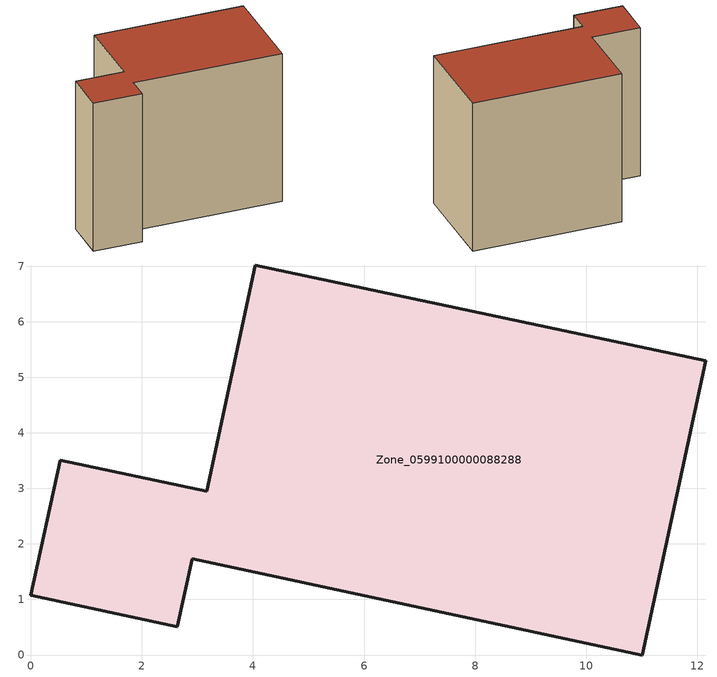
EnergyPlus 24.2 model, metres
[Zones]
Zone_0599100000088288
 floor ground (C_G): 2.91,1.73 2.64,0.51 0,1.08 0.53,3.51 3.17,2.95 4.04,7.02 12.15,5.3 11.01,0 z0
 wall outside (C_F): 3.17,2.95 0.53,3.51 0,1.08 2.64,0.51 2.91,1.73 11.01,0 12.15,5.3 4.04,7.02 3.17,2.95 z0:8.72
 roof outside (C_R): 12.15,5.3 4.04,7.02 3.17,2.95 0.53,3.51 0,1.08 2.64,0.51 2.91,1.73 11.01,0 z8.72
[BUILDING]
Pand.0599100000088288: North Axis=0; Terrain=City; Loads Convergence Tolerance Value=0.04; Temperature Convergence Tolerance Value=0.4; Solar Distribution=FullExterior; Maximum Number of Warmup Days=25; Minimum Number of Warmup Days=1
[Site:Location]
Rotterdam.The.Hague.AP_ZH_NLD Design_Conditions: Latitude=51.96; Longitude=4.45; Time Zone=1; Elevation=-4.5
[SITE:GROUNDTEMPERATURE:BUILDINGSURFACE]
18, 18, 18, 18, 18, 18, 18, 18, 18, 18, 18, 18
[MATERIAL] Thermal Absorptance=0.9; Solar Absorptance=0.7; Visible Absorptance=0.7
Name | Roughness | Thickness | Conductivity | Density | Specific Heat
G.TI.1975-1991 | MediumSmooth | 0.15 | 0.288461 | 540 | 1210
F.TI.1975-1991 | Rough | 0.3 | 0.230769 | 1920 | 840
R.TI.1975-1991 | MediumRough | 0.2 | 0.153846 | 1500 | 1000
[CONSTRUCTION]
C_G: G.TI.1975-1991
C_F: F.TI.1975-1991
C_R: R.TI.1975-1991
[ZONE]
Zone_0599100000088288: Type=1; Multiplier=1; Ceiling Height=Autocalculate; Volume=Autocalculate; Floor Area=autocalculate; Part of Total Floor Area=Yes
[ZONEINFILTRATION:DESIGNFLOWRATE]
Infil_Zone_0599100000088288: Zone or ZoneList or Space or SpaceList=Zone_0599100000088288; Schedule=AlwaysOn; Design Flow Rate Calculation Method=Flow/Area; Flow Rate per Floor Area=0.003; Constant Term Coefficient=1; Temperature Term Coefficient=0; Velocity Term Coefficient=0; Velocity Squared Term Coefficient=0
[HVACTEMPLATE:ZONE:IDEALLOADSAIRSYSTEM]
Zone_0599100000088288: Maximum Heating Supply Air Temperature=50; Minimum Cooling Supply Air Temperature=13; Maximum Heating Supply Air Humidity Ratio=0.0156; Minimum Cooling Supply Air Humidity Ratio=0.0077; Heating Limit=NoLimit; Cooling Limit=NoLimit; Dehumidification Control Type=ConstantSensibleHeatRatio; Cooling Sensible Heat Ratio=0.7; Dehumidification Setpoint=60; Humidification Control Type=None; Humidification Setpoint=30; Outdoor Air Method=None; Outdoor Air Flow Rate per Person=0.00944; Outdoor Air Flow Rate per Zone Floor Area=0; Outdoor Air Flow Rate per Zone=0; Demand Controlled Ventilation Type=None; Outdoor Air Economizer Type=NoEconomizer; Heat Recovery Type=None; Sensible Heat Recovery Effectiveness=0.7; Latent Heat Recovery Effectiveness=0.65
[ZONECONTROL:THERMOSTAT]
ThermostatControl_Zone_0599100000088288: Zone or ZoneList=Zone_0599100000088288; Control Type Schedule=DualSetpointControlType; Control 1=Thermostat_Zone_0599100000088288; Temperature Difference Between Cutout And Setpoint=0
[THERMOSTATSETPOINT:DUALSETPOINT]
Thermostat_Zone_0599100000088288: Heating Setpoint Temperature Schedule=HeatingSetpoint_Zone_0599100000088288; Cooling Setpoint Temperature Schedule=CoolingSetpoint_Zone_0599100000088288
[SCHEDULE:COMPACT]
HeatingSetpoint_Zone_0599100000088288: Through: 12/31, For: AllDays, Until: 24:00, 21
CoolingSetpoint_Zone_0599100000088288: Through: 12/31, For: AllDays, Until: 24:00, 24
DualSetpointControlType: Through: 12/31, For: AllDays, Until: 24:00, 4
AlwaysOn: Through: 12/31, For: AllDays, Until: 24:00, 1
